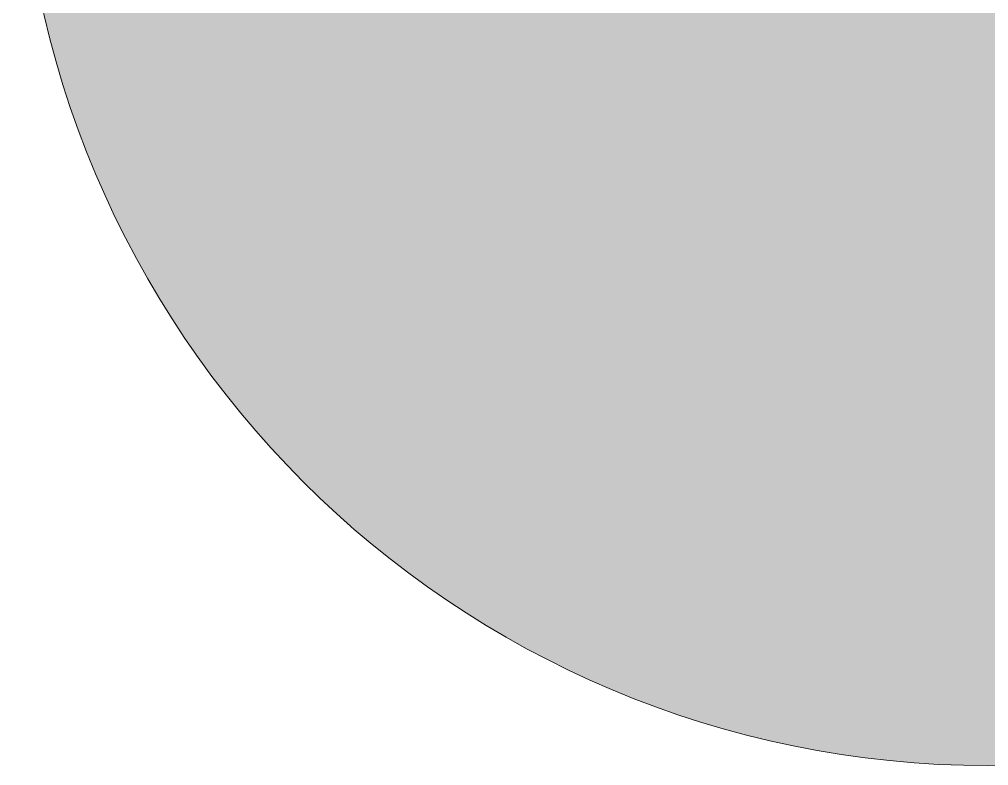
# Model space of a CAD drawing. Header units: millimetres. Extents: x 22 to 606, y -841 to -12.
# Drawn here: x 510.28 to 527.78, y -523.35 to -509.87 of the extents above; entities that cross this region are included whole.
import ezdxf

# ---------------------------------------------------------------- set-up
doc = ezdxf.new("R2010")
doc.units = ezdxf.units.MM
doc.header["$MEASUREMENT"] = 0
doc.layers.add('e_0', color=7, linetype='Continuous')
doc.layers.add('Layer 2', color=7, linetype='Continuous')

# ---------------------------------------------------------------- blocks, each defined once
blk = doc.blocks.new('block 14')
at = {"layer": 'Layer 2'}
h = blk.add_hatch(color=2, dxfattribs=at)
h.dxf.hatch_style = 2
edge = h.paths.add_edge_path()
edge.add_spline(control_points=[(531.217, -488.689), (532.263, -487.746), (532.926, -486.385), (532.926, -484.869), (532.926, -482.029), (530.615, -479.718), (527.775, -479.718), (524.935, -479.718), (522.624, -482.029), (522.624, -484.869), (522.624, -486.385), (523.287, -487.746), (524.333, -488.689), (516.317, -490.288), (510.275, -497.362), (510.275, -505.849), (510.275, -515.514), (518.11, -523.349), (527.775, -523.349), (537.44, -523.349), (545.275, -515.514), (545.275, -505.849), (545.275, -497.362), (539.233, -490.288), (531.217, -488.689)], knot_values=[0, 0, 0, 0, 1, 1, 1, 2, 2, 2, 3, 3, 3, 4, 4, 4, 5, 5, 5, 6, 6, 6, 7, 7, 7, 8, 8, 8, 8], degree=3, periodic=1)
edge = h.paths.add_edge_path()
edge.add_spline(control_points=[(527.775, -481.718), (529.512, -481.718), (530.926, -483.131), (530.926, -484.869), (530.926, -486.606), (529.512, -488.019), (527.775, -488.019), (526.038, -488.019), (524.624, -486.606), (524.624, -484.869), (524.624, -483.131), (526.038, -481.718), (527.775, -481.718)], knot_values=[0, 0, 0, 0, 1, 1, 1, 2, 2, 2, 3, 3, 3, 4, 4, 4, 4], degree=3, periodic=1)
at = {"layer": 'Layer 2', "lineweight": 0}
blk.add_open_spline([(531.217, -488.689), (532.263, -487.746), (532.926, -486.385), (532.926, -484.869), (532.926, -482.029), (530.615, -479.718), (527.775, -479.718), (524.935, -479.718), (522.624, -482.029), (522.624, -484.869), (522.624, -486.385), (523.287, -487.746), (524.333, -488.689), (516.317, -490.288), (510.275, -497.362), (510.275, -505.849), (510.275, -515.514), (518.11, -523.349), (527.775, -523.349), (537.44, -523.349), (545.275, -515.514), (545.275, -505.849), (545.275, -497.362), (539.233, -490.288), (531.217, -488.689)], degree=3, knots=[0, 0, 0, 0, 1, 1, 1, 2, 2, 2, 3, 3, 3, 4, 4, 4, 5, 5, 5, 6, 6, 6, 7, 7, 7, 8, 8, 8, 8], dxfattribs=at)
blk = doc.blocks.new('block 19')
at = {"layer": 'e_0'}
h = blk.add_hatch(color=2, dxfattribs=at)
h.dxf.hatch_style = 2
edge = h.paths.add_edge_path()
edge.add_spline(control_points=[(531.217, -488.689), (532.263, -487.746), (532.926, -486.385), (532.926, -484.869), (532.926, -482.029), (530.615, -479.718), (527.775, -479.718), (524.935, -479.718), (522.624, -482.029), (522.624, -484.869), (522.624, -486.385), (523.287, -487.746), (524.333, -488.689), (516.317, -490.288), (510.275, -497.362), (510.275, -505.849), (510.275, -515.514), (518.11, -523.349), (527.775, -523.349), (537.44, -523.349), (545.275, -515.514), (545.275, -505.849), (545.275, -497.362), (539.233, -490.288), (531.217, -488.689)], knot_values=[0, 0, 0, 0, 1, 1, 1, 2, 2, 2, 3, 3, 3, 4, 4, 4, 5, 5, 5, 6, 6, 6, 7, 7, 7, 8, 8, 8, 8], degree=3, periodic=1)
edge = h.paths.add_edge_path()
edge.add_spline(control_points=[(527.775, -481.718), (529.512, -481.718), (530.926, -483.131), (530.926, -484.869), (530.926, -486.606), (529.512, -488.019), (527.775, -488.019), (526.038, -488.019), (524.624, -486.606), (524.624, -484.869), (524.624, -483.131), (526.038, -481.718), (527.775, -481.718)], knot_values=[0, 0, 0, 0, 1, 1, 1, 2, 2, 2, 3, 3, 3, 4, 4, 4, 4], degree=3, periodic=1)
at = {"layer": 'e_0', "lineweight": 0}
blk.add_open_spline([(531.217, -488.689), (532.263, -487.746), (532.926, -486.385), (532.926, -484.869), (532.926, -482.029), (530.615, -479.718), (527.775, -479.718), (524.935, -479.718), (522.624, -482.029), (522.624, -484.869), (522.624, -486.385), (523.287, -487.746), (524.333, -488.689), (516.317, -490.288), (510.275, -497.362), (510.275, -505.849), (510.275, -515.514), (518.11, -523.349), (527.775, -523.349), (537.44, -523.349), (545.275, -515.514), (545.275, -505.849), (545.275, -497.362), (539.233, -490.288), (531.217, -488.689)], degree=3, knots=[0, 0, 0, 0, 1, 1, 1, 2, 2, 2, 3, 3, 3, 4, 4, 4, 5, 5, 5, 6, 6, 6, 7, 7, 7, 8, 8, 8, 8], dxfattribs=at)

msp = doc.modelspace()

# ---------------------------------------------------------------- block references
at = {"layer": 'e_0'}
msp.add_blockref('block 19', (0, 0), dxfattribs=at)
at = {"layer": 'Layer 2'}
msp.add_blockref('block 14', (0, 0), dxfattribs=at)

doc.saveas('drawing.dxf')
